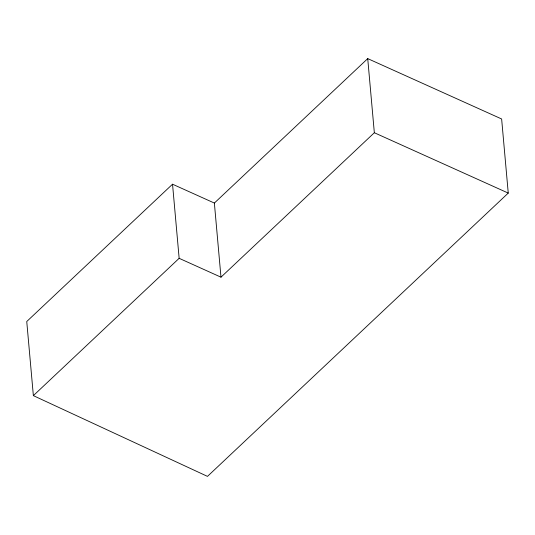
<?xml version="1.0" encoding="UTF-8"?>
<svg xmlns="http://www.w3.org/2000/svg" width="535" height="535" viewBox="0 0 535 535"><rect width="100%" height="100%" fill="white"/><g stroke="black" fill="none" stroke-linecap="round" stroke-linejoin="round"><path stroke-width="0.8" d="M172.537 184.207L26.75 321.522L33.364 395.639L207.48 476.384L508.25 193.088L501.636 118.977L367.726 58.616L214.368 203.059L220.982 277.177L179.151 258.318L172.537 184.207L214.368 203.059M33.364 395.639L179.151 258.318M220.982 277.177L374.339 132.733L367.726 58.616M374.339 132.733L508.25 193.088"/></g></svg>
